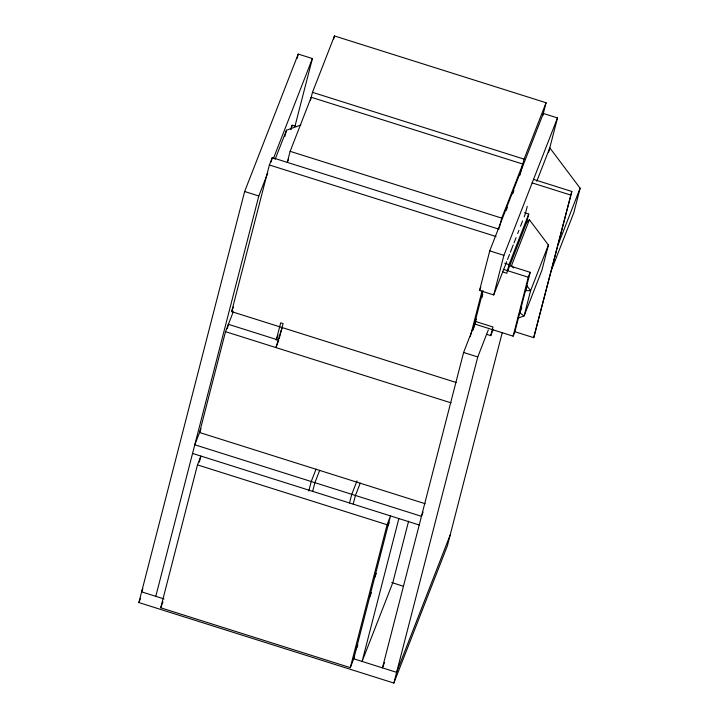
<?xml version="1.0" encoding="UTF-8"?>
<svg xmlns="http://www.w3.org/2000/svg" width="719" height="719" viewBox="0 0 719 719"><rect width="100%" height="100%" fill="white"/><g stroke="black" fill="none" stroke-linecap="round" stroke-linejoin="round"><path stroke-width="1.08" d="M502.239 332.636L447.434 545.631L393.859 683.05L138.875 602.567L244.649 191.497L298.232 54.078L312.397 58.545L295.033 125.996M155.789 596.33L258.813 195.972L267.747 173.063M233.271 311.794L225.523 331.666L199.567 432.514L425.163 503.713M227.276 328.655L228.39 324.314L278.639 340.177M456.17 382.49L231.653 311.624L269.382 164.984L272.258 157.632L498.914 229.172M297.109 58.428L298.232 54.078M271.135 161.973L272.258 157.632M354.557 656.744L350.306 667.636L160.705 607.789L197.473 464.896L200.907 456.071L199.361 462.101M284.886 136.394L286.468 130.256L300.866 124.944M291.078 129.384L292.148 125.223L296.677 126.652M499.166 228.166L501.754 218.127L522.83 164.067L311.21 97.272L290.134 151.332L287.285 162.377L288.508 159.258M310.41 100.372L312.477 92.338L334.461 35.95L546.081 102.745L542.782 115.597M333.688 38.961L334.461 35.95M276.231 340.123L280.689 322.831L283.088 323.586L279.188 338.721M308.775 491.086L311.228 481.523L316.063 469.13M312.657 491.338L314.886 482.674L319.721 470.271M349.542 502.985L351.771 494.312L357.01 480.876M353.236 503.974L355.42 495.472L360.255 483.078M350.306 667.636L387.083 524.735L390.516 515.918L353.748 658.811M398.865 518.552L362.097 661.444L392.736 582.866L408.608 521.167M475.78 321.249L463.602 352.481L382.445 667.87L384.476 662.666M506.715 261.626L493.728 294.934L479.564 290.467L489.747 250.877L543.33 113.449L557.495 117.925L548.678 152.167M470.325 336.456L482.072 290.836M472.913 330.192L483.06 290.755M481.946 297.639L482.773 294.422M519.99 175.112L524.097 159.133L546.081 102.745M393.859 683.05L477.767 356.957L488.318 329.886M493.728 294.934L503.911 255.344L557.495 117.925M486.475 334.29L490.744 335.638L492.973 326.983L474.828 321.258M524.457 212.716L528.735 214.064L509.025 264.61L506.796 273.256L502.527 271.908M525.598 212.833L527.252 206.38M508.009 270.164L526.506 222.719L528.735 214.064M476.427 319.065L474.513 323.972L513.114 336.159L528.276 277.219L530.191 272.321L509.331 265.733M530.191 272.321L515.029 331.252L513.114 336.159M526.506 222.719L529.4 219.744L548.399 245.026L541.91 270.263L524.115 315.902L517.851 318.211M514.534 331.612L533.723 337.669L571.812 191.47L533.435 179.355M571.812 191.47L533.723 337.669M536.769 181.26L549.792 147.844L580.125 188.207L573.843 212.617L551.859 269.005M282.073 327.54L275.934 347.583L278.442 341.148M473.282 329.347L475.484 322.157M273.427 158.495L312.397 58.545M275.116 159.366L286.468 130.256M290.53 129.375L292.148 125.223M231.653 311.624L233.441 307.031M201.005 428.83L194.795 444.773L421.451 516.305L423.06 512.171M142.847 588.735L141.625 591.863L164.031 598.927M138.875 602.567L140.493 598.406M160.705 607.789L162.997 601.902M276.402 339.467L278.028 335.297M506.203 210.46L507.425 207.342M512.692 193.824L513.905 190.706M479.564 290.467L480.777 287.339M387.936 525.966L389.141 522.866M374.662 577.555L376.271 573.42M369.485 597.651L371.498 592.474M507.524 259.541L509.555 254.337M510.364 252.252L513.213 244.963M514.022 242.887L516.053 237.674M517.671 233.513L518.893 230.395M520.511 226.224L522.542 221.021M524.169 216.859L525.382 213.732M356.211 649.239L357.828 645.096M529.4 219.744L511.604 265.383L513.564 267.998M490.744 335.638L493.162 329.446M527.494 285.47L525.472 290.656L530.604 290.674L548.399 245.026M521.769 307.723L519.747 312.909L524.115 315.902L530.604 290.674L526.676 285.443M558.142 244.595L580.125 188.207M450.193 534.918L396.609 672.337L352.867 658.532M312.477 92.338L524.097 159.133M532.06 182.869L570.446 194.984M290.134 151.332L501.754 218.127M269.382 164.984L496.038 236.524M489.747 250.877L503.911 255.344M504.756 263.262L509.025 264.61M503.246 269.319L528.276 277.219M244.649 191.497L258.813 195.972M463.602 352.481L477.767 356.957M225.523 331.666L451.11 402.874M192.566 453.437L419.213 524.978M197.473 464.896L387.083 524.735M391.702 582.543L403.467 586.255"/></g></svg>
